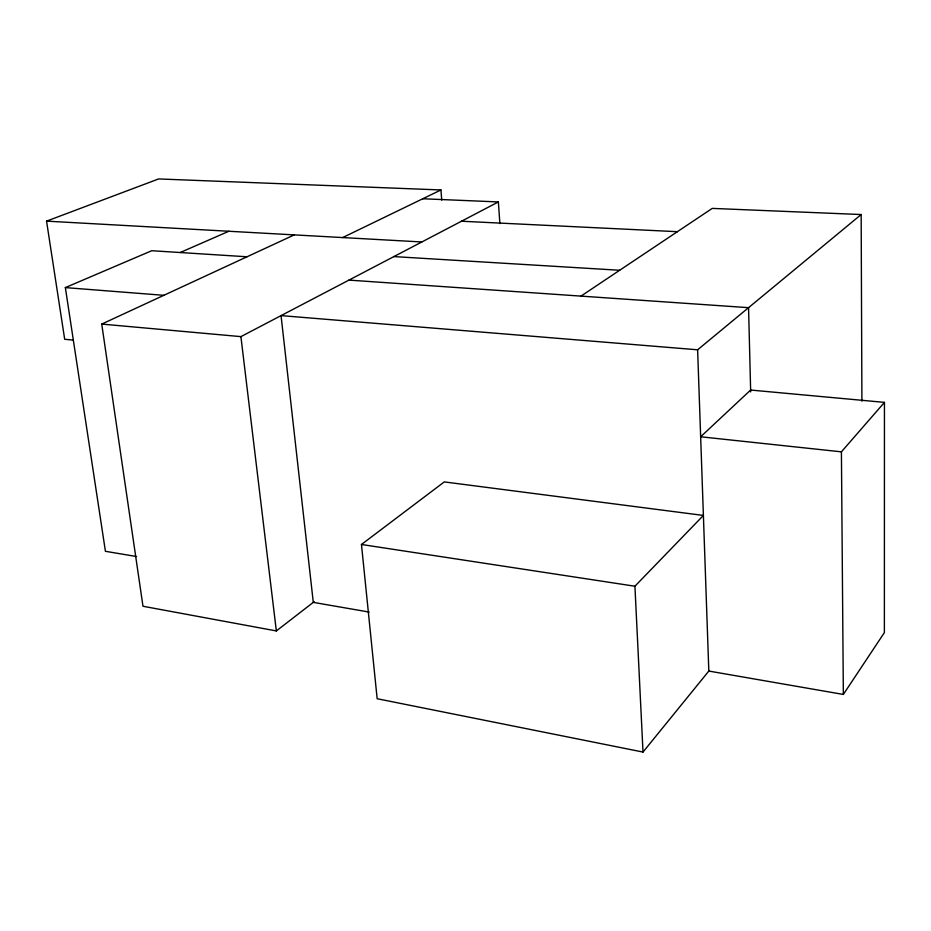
<?xml version="1.0" encoding="UTF-8"?>
<svg xmlns="http://www.w3.org/2000/svg" width="931" height="931" viewBox="0 0 931 931"><rect width="100%" height="100%" fill="white"/><g stroke="black" fill="none" stroke-linecap="round" stroke-linejoin="round"><path stroke-width="1.4" d="M884.45 402.378L841.415 451.838L700.659 436.779L750.63 390.042L884.45 402.378L884.38 632.591L843.346 694.445L708.817 671.065L643.007 752.062L377.16 698.727L361.461 544.484L444.285 481.909L703.394 515.437L634.919 586.227L643.007 752.062M369.188 612.074L313.293 602.369L281.057 315.609L697.622 349.8L861.163 214.537L861.908 401.203M294.289 234.88L101.735 324.081L142.978 606.256L276.344 630.939L314.213 601.659M580.991 296.116L712.238 208.393L861.163 214.537M101.735 324.081L240.908 336.626L498.364 201.934L499.889 223.591M342.666 237.568L440.933 189.959L441.748 200.107M180.183 252.534L228.863 231.249M136.554 556.54L105.424 551.303L65.356 287.598L151.753 250.718L247.018 256.781M73.374 340.106L64.681 339.268L46.55 221.136L158.631 178.938L440.933 189.959M422.779 198.757L498.364 201.934M461.473 221.229L677.384 231.691M46.55 221.136L421.848 241.967M393.883 256.584L619.662 270.269M348.927 280.103L748.559 307.672L750.677 391.928M65.356 287.598L163.833 295.313M361.461 544.484L634.919 586.227M240.908 336.626L276.344 630.939M697.622 349.8L708.817 671.065M841.415 451.838L843.346 694.445"/></g></svg>
